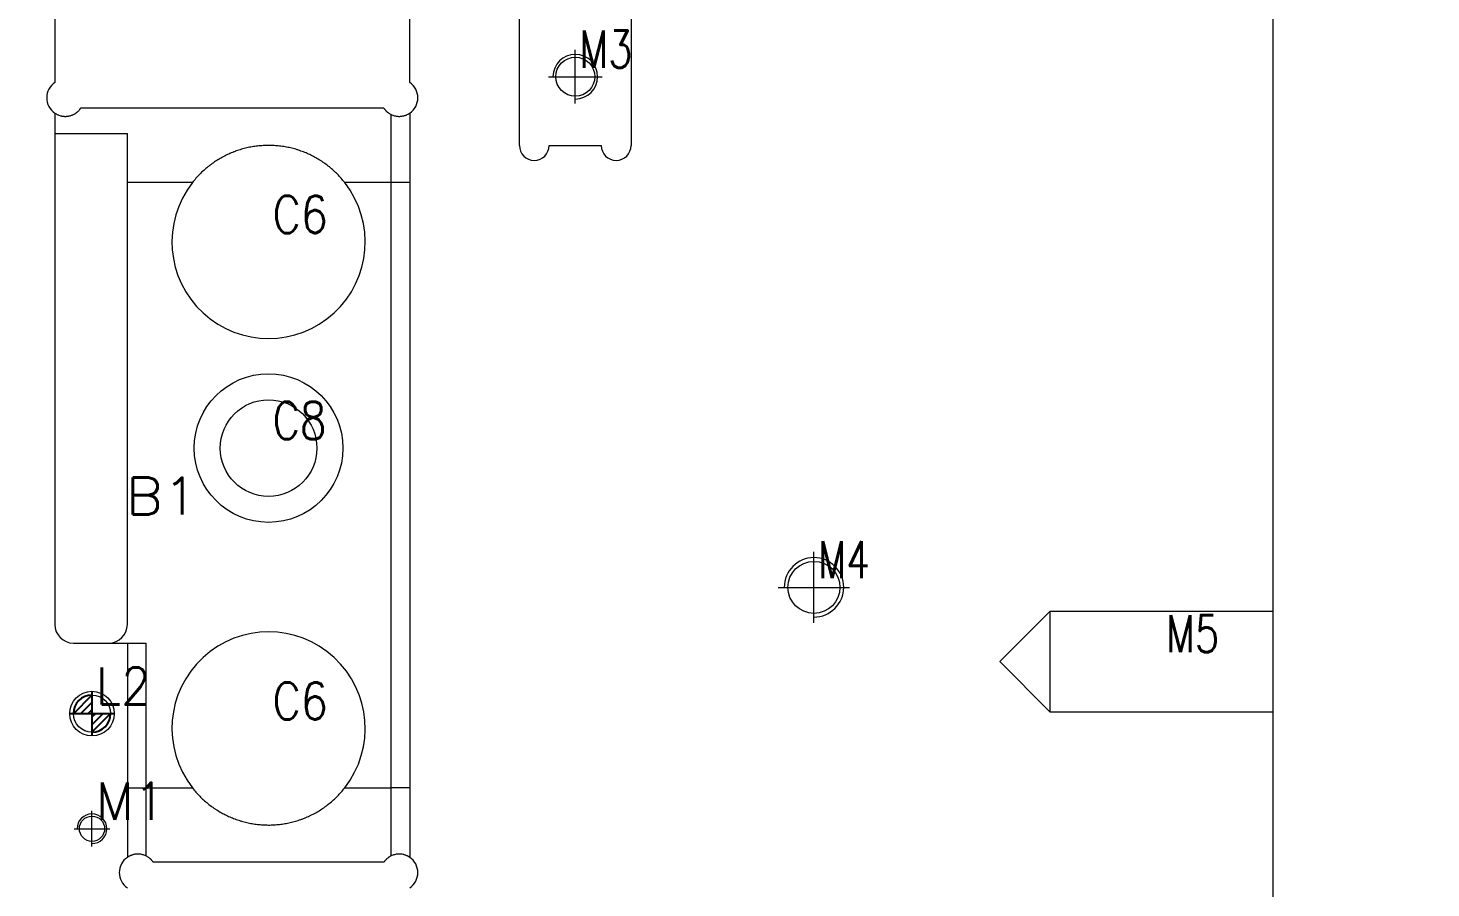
# Model space of a CAD drawing. Header units: millimetres. Extents: x 10479 to 12900, y 31305 to 32703.
# Drawn here: x 11591.2 to 11968.7, y 31720 to 31951.6 of the extents above; entities that cross this region are included whole.
import ezdxf

# ---------------------------------------------------------------- set-up
doc = ezdxf.new("R2010")
doc.units = ezdxf.units.MM
doc.linetypes.add('CENTER', pattern=[0])
doc.linetypes.add('DASHED', pattern=[0])
for name, color, linetype in [('dim', 4, 'Continuous'), ('LP', 7, 'Continuous'), ('LP_O', 40, 'Continuous')]:
    doc.layers.add(name, color=color, linetype=linetype)
doc.styles.add('_PUG_ERP', font='txt')
doc.styles.add('chinesef_fs', font='txt.shx', dxfattribs={"bigfont": 'gbcbig.shx'})
doc.dimstyles.new('_PUG_ERP', dxfattribs={"dimtxt": 8, "dimasz": 1.5, "dimexe": 0.5, "dimexo": 0.5, "dimgap": 0.5, "dimtad": 1, "dimtxsty": '_PUG_ERP', "dimblk": 'CLOSEDBLANK', "dimcen": 0, "dimclrd": 4, "dimclre": 4, "dimclrt": 3, "dimazin": 3, "dimtfac": 1, "dimtmove": 0, "dimatfit": 3, "dimldrblk": 'CLOSEDBLANK', "dimlwd": 9, "dimlwe": 9})

# ---------------------------------------------------------------- blocks, each defined once
blk = doc.blocks.new('*D735')
at = {"layer": 'Defpoints', "color": 0}
for p in [(11926.17, 32556), (11941.17, 32556), (10526.17, 31506)]:
    blk.add_point(p, dxfattribs=at)
at = {"layer": 'dim', "color": 4, "lineweight": 9}
blk.add_line((11926.67, 32556), (11968.72, 32556), dxfattribs=at)
at = {"layer": 'dim', "color": 3, "lineweight": 13, "insert": (11955.19, 32560.5), "char_height": 8, "attachment_point": 5, "style": '_PUG_ERP'}
blk.add_mtext('1050', dxfattribs=at)
blk = doc.blocks.new('_ClosedBlank')
blk = doc.blocks.new('*D738')
at = {"layer": 'Defpoints', "color": 0}
for p in [(11926.17, 32571), (11926.17, 32556), (10526.17, 31506)]:
    blk.add_point(p, dxfattribs=at)
at = {"layer": 'dim', "color": 4, "lineweight": 9}
blk.add_line((11926.17, 32556.5), (11926.17, 32598.55), dxfattribs=at)
at = {"layer": 'dim', "color": 3, "lineweight": 13, "insert": (11921.67, 32585.02), "char_height": 8, "attachment_point": 5, "rotation": 90, "style": '_PUG_ERP'}
blk.add_mtext('1400', dxfattribs=at)
blk = doc.blocks.new('pg_hx_L0')
at = {"color": 230}
for p, q in [((-0.5, -0.003), (0, 0.497)), ((0, 0.6), (0, -0.6)), ((-0.6, 0), (0.6, 0)), ((-0.3, 0), (0, 0.3)), ((-0.1, 0), (0, 0.1)), ((0.5, 0.003), (0, -0.497)), ((0.1, 0), (0, -0.1)), ((0.3, 0), (0, -0.3))]:
    blk.add_line(p, q, dxfattribs=at)
for start, end in [(90, 180), (270, 0)]:
    blk.add_arc((0, 0), 0.5, start, end, dxfattribs=at)
blk = doc.blocks.new('pg_hx_LLL0')
blk.add_blockref('pg_hx_L0', (0, 0))

msp = doc.modelspace()

# ---------------------------------------------------------------- linework, layer by layer
at = {"layer": 'LP', "color": 135, "linetype": 'Continuous', "lineweight": 18}
msp.add_line((11926.169, 32346), (11926.169, 31716), dxfattribs=at)
at = {"layer": 'LP', "color": 2, "linetype": 'Continuous', "lineweight": 18}
for p, q in [((11723.399, 31919.98), (11723.399, 32142.02)), ((11753.439, 32142.02), (11753.439, 31919.98)), ((11731.399, 31919.98), (11745.439, 31919.98))]:
    msp.add_line(p, q, dxfattribs=at)
at = {"layer": 'LP', "color": 31, "linetype": 'Continuous', "lineweight": 18}
for p, q in [((11598.369, 32125.048), (11598.369, 31936.952)), ((11693.889, 31936.952), (11693.889, 32125.048)), ((11686.938, 31930), (11605.321, 31930)), ((11598.369, 31928.705), (11598.369, 31791)), ((11688.889, 31910), (11688.889, 31928.325)), ((11693.889, 31928.705), (11693.889, 31728.295)), ((11598.369, 31923.229), (11617.889, 31923.229)), ((11617.889, 31910), (11617.889, 31923.229)), ((11617.889, 31791), (11617.889, 31910)), ((11693.889, 31910), (11688.889, 31910)), ((11603.369, 31786), (11617.889, 31786)), ((11617.889, 31786), (11622.889, 31786)), ((11617.889, 31786), (11617.889, 31728.295)), ((11617.889, 31747), (11622.889, 31747)), ((11622.889, 31747), (11622.889, 31728.675)), ((11688.889, 31728.675), (11688.889, 31747)), ((11693.889, 31747), (11688.889, 31747)), ((11686.938, 31727), (11624.841, 31727))]:
    msp.add_line(p, q, dxfattribs=at)
at = {"layer": 'LP', "color": 155, "linetype": 'Continuous', "lineweight": 18}
for p, q in [((11635.395, 31910), (11617.889, 31910)), ((11688.889, 31910), (11676.383, 31910)), ((11688.889, 31747), (11688.889, 31910)), ((11622.889, 31786), (11622.889, 31747)), ((11622.889, 31747), (11635.395, 31747)), ((11676.383, 31747), (11688.889, 31747))]:
    msp.add_line(p, q, dxfattribs=at)
at = {"layer": 'LP', "color": 5, "linetype": 'DASHED', "lineweight": 13, "ltscale": 1.505081}
for p, q in [((11866.169, 31794.503), (11852.666, 31781)), ((11926.169, 31794.503), (11866.169, 31794.503)), ((11866.169, 31794.503), (11866.169, 31781)), ((11852.666, 31781), (11866.169, 31767.497)), ((11866.169, 31781), (11866.169, 31767.497)), ((11866.169, 31767.497), (11926.169, 31767.497))]:
    msp.add_line(p, q, dxfattribs=at)
at = {"layer": 'LP', "color": 42, "linetype": 'Continuous', "lineweight": 18}
for centre, radius in [((11738.439, 31938.5), 5.253), ((11655.889, 31838.5), 13), ((11608.369, 31736), 3.403)]:
    msp.add_circle(centre, radius, dxfattribs=at)
at = {"layer": 'LP', "color": 30, "linetype": 'DASHED', "lineweight": 13, "ltscale": 1.505081}
for centre, radius in [((11655.889, 31838.5), 20), ((11802.669, 31801), 7.003), ((11608.369, 31767), 6)]:
    msp.add_circle(centre, radius, dxfattribs=at)
at = {"layer": 'LP', "color": 42, "linetype": 'Continuous', "lineweight": 13}
for centre, radius in [((11738.439, 31938.5), 6), ((11608.369, 31736), 4)]:
    msp.add_arc(centre, radius, 270, 180, dxfattribs=at)
at = {"layer": 'LP', "color": 31, "linetype": 'Continuous', "lineweight": 18}
for centre, radius, start, end in [((11601.198, 31932.828), 5, 124.4499, 235.5501), ((11691.061, 31932.828), 5, 304.4499, 55.5501), ((11655.889, 31894), 26, 142.02013, 37.97987), ((11603.369, 31791), 5, 180, 270), ((11612.889, 31791), 5, 270, 0), ((11655.889, 31763), 26, 322.02013, 217.97987), ((11620.718, 31724.172), 5, 124.4499, 235.5501), ((11691.061, 31724.172), 5, 304.4499, 55.5501)]:
    msp.add_arc(centre, radius, start, end, dxfattribs=at)
at = {"layer": 'LP', "color": 2, "linetype": 'Continuous', "lineweight": 18}
for centre, end in [((11727.399, 31919.98), 0), ((11749.439, 31919.98), 360)]:
    msp.add_arc(centre, 4, 180, end, dxfattribs=at)
at = {"layer": 'LP', "color": 30, "linetype": 'DASHED', "lineweight": 13, "ltscale": 1.505081}
msp.add_arc((11802.669, 31801), 8, 270, 180, dxfattribs=at)
at = {"layer": 'LP', "color": 31, "linetype": 'Continuous', "lineweight": 18}
for points, knots in [([(11598.369, 31928.705), (11598.441, 31928.656), (11598.517, 31928.606), (11598.68, 31928.507), (11598.766, 31928.458), (11598.951, 31928.36), (11599.05, 31928.312), (11599.261, 31928.217), (11599.373, 31928.172), (11599.608, 31928.086), (11599.733, 31928.046), (11599.898, 31928), (11599.931, 31927.991), (11599.999, 31927.974), (11600.034, 31927.966), (11600.138, 31927.941), (11600.209, 31927.927), (11600.424, 31927.886), (11600.573, 31927.865), (11600.765, 31927.847), (11600.804, 31927.844), (11600.882, 31927.838), (11600.92, 31927.836), (11601.037, 31927.83), (11601.192, 31927.827), (11601.347, 31927.83), (11601.464, 31927.835), (11601.503, 31927.838), (11601.58, 31927.843), (11601.619, 31927.846), (11601.812, 31927.864), (11601.961, 31927.885), (11602.177, 31927.925), (11602.248, 31927.94), (11602.353, 31927.964), (11602.388, 31927.972), (11602.456, 31927.989), (11602.489, 31927.998), (11602.654, 31928.043), (11602.779, 31928.083), (11602.956, 31928.147), (11603.013, 31928.169), (11603.098, 31928.203), (11603.125, 31928.215), (11603.18, 31928.238), (11603.207, 31928.25), (11603.339, 31928.309), (11603.437, 31928.357), (11603.622, 31928.454), (11603.709, 31928.504), (11603.871, 31928.602), (11603.948, 31928.652), (11604.037, 31928.713), (11604.055, 31928.725), (11604.09, 31928.75), (11604.107, 31928.762), (11604.157, 31928.798), (11604.19, 31928.823), (11604.284, 31928.894), (11604.342, 31928.941), (11604.452, 31929.032), (11604.503, 31929.076), (11604.598, 31929.162), (11604.642, 31929.204), (11604.767, 31929.325), (11604.839, 31929.401), (11604.918, 31929.488), (11604.933, 31929.505), (11604.962, 31929.538), (11604.977, 31929.554), (11605.017, 31929.602), (11605.042, 31929.632), (11605.111, 31929.716), (11605.15, 31929.765), (11605.214, 31929.85), (11605.24, 31929.886), (11605.281, 31929.943), (11605.296, 31929.964), (11605.316, 31929.993), (11605.321, 31930), (11605.321, 31930)], [0, 0, 0, 0, 0.0312508, 0.0312508, 0.0625016, 0.0625016, 0.0937524, 0.0937524, 0.1250032, 0.1250032, 0.156254, 0.156254, 0.1640667, 0.1640667, 0.1718794, 0.1718794, 0.1875048, 0.1875048, 0.2187556, 0.2187556, 0.2265683, 0.2265683, 0.234381, 0.234381, 0.2500064, 0.2656318, 0.2656318, 0.2734445, 0.2734445, 0.2812572, 0.2812572, 0.312508, 0.312508, 0.3281334, 0.3281334, 0.3359461, 0.3359461, 0.3437588, 0.3437588, 0.3750096, 0.3750096, 0.390635, 0.390635, 0.3984477, 0.3984477, 0.4062604, 0.4062604, 0.4375112, 0.4375112, 0.468762, 0.468762, 0.5000128, 0.5000128, 0.5078255, 0.5078255, 0.5156382, 0.5156382, 0.5312636, 0.5312636, 0.5625144, 0.5625144, 0.5937652, 0.5937652, 0.625016, 0.625016, 0.6875176, 0.6875176, 0.703143, 0.703143, 0.7187684, 0.7187684, 0.7500192, 0.7500192, 0.8125209, 0.8125209, 0.8750225, 0.8750225, 0.9375241, 0.9375241, 1, 1, 1, 1]), ([(11686.938, 31930), (11686.938, 31930), (11686.944, 31929.99), (11686.971, 31929.952), (11686.991, 31929.923), (11687.047, 31929.847), (11687.082, 31929.799), (11687.171, 31929.686), (11687.224, 31929.621), (11687.322, 31929.509), (11687.357, 31929.469), (11687.415, 31929.406), (11687.436, 31929.385), (11687.478, 31929.341), (11687.5, 31929.318), (11687.569, 31929.249), (11687.619, 31929.201), (11687.726, 31929.102), (11687.784, 31929.051), (11687.879, 31928.971), (11687.912, 31928.944), (11687.98, 31928.89), (11688.016, 31928.862), (11688.126, 31928.779), (11688.205, 31928.723), (11688.376, 31928.609), (11688.468, 31928.552), (11688.666, 31928.438), (11688.773, 31928.381), (11688.889, 31928.325)], [0, 0, 0, 0, 0.125, 0.125, 0.25, 0.25, 0.375, 0.375, 0.5, 0.5, 0.5625, 0.5625, 0.59375, 0.59375, 0.625, 0.625, 0.6875, 0.6875, 0.75, 0.75, 0.78125, 0.78125, 0.8125, 0.8125, 0.875, 0.875, 0.9375, 0.9375, 1, 1, 1, 1]), ([(11688.889, 31928.325), (11689.029, 31928.257), (11689.174, 31928.195), (11689.472, 31928.085), (11689.624, 31928.037), (11689.933, 31927.955), (11690.246, 31927.887), (11690.564, 31927.851), (11690.801, 31927.835), (11690.88, 31927.831), (11690.998, 31927.829), (11691.037, 31927.828), (11691.115, 31927.829), (11691.154, 31927.829), (11691.348, 31927.834), (11691.499, 31927.846), (11691.791, 31927.88), (11691.932, 31927.903), (11692.203, 31927.959), (11692.332, 31927.991), (11692.577, 31928.062), (11692.693, 31928.101), (11692.856, 31928.162), (11692.909, 31928.182), (11692.985, 31928.213), (11693.009, 31928.224), (11693.058, 31928.245), (11693.082, 31928.255), (11693.198, 31928.307), (11693.281, 31928.348), (11693.431, 31928.425), (11693.497, 31928.462), (11693.613, 31928.528), (11693.663, 31928.559), (11693.747, 31928.611), (11693.782, 31928.634), (11693.816, 31928.656), (11693.822, 31928.66), (11693.834, 31928.668), (11693.851, 31928.679), (11693.863, 31928.688), (11693.883, 31928.701), (11693.889, 31928.705), (11693.889, 31928.705)], [0, 0, 0, 0, 0.062513, 0.062513, 0.125026, 0.125026, 0.187539, 0.250052, 0.250052, 0.2813085, 0.2813085, 0.2969367, 0.2969367, 0.312565, 0.312565, 0.375078, 0.375078, 0.437591, 0.437591, 0.500104, 0.500104, 0.562617, 0.562617, 0.5938735, 0.5938735, 0.6095017, 0.6095017, 0.62513, 0.62513, 0.687643, 0.687643, 0.750156, 0.750156, 0.812669, 0.812669, 0.875182, 0.875182, 0.8908102, 0.8908102, 0.9064384, 0.9376949, 0.9376949, 1, 1, 1, 1]), ([(11676.383, 31910), (11676.075, 31910.395), (11675.757, 31910.778), (11675.104, 31911.523), (11674.768, 31911.884), (11674.078, 31912.585), (11673.724, 31912.925), (11672.999, 31913.583), (11672.627, 31913.902), (11671.865, 31914.519), (11671.475, 31914.816), (11670.976, 31915.175), (11670.876, 31915.247), (11670.674, 31915.388), (11670.572, 31915.458), (11670.266, 31915.665), (11670.06, 31915.8), (11669.439, 31916.195), (11669.019, 31916.446), (11668.168, 31916.923), (11667.737, 31917.149), (11666.862, 31917.576), (11666.419, 31917.777), (11665.52, 31918.156), (11665.064, 31918.332), (11664.37, 31918.579), (11664.021, 31918.698), (11663.668, 31918.809), (11663.432, 31918.882), (11663.314, 31918.918), (11662.721, 31919.091), (11662.244, 31919.216), (11661.288, 31919.438), (11660.327, 31919.633), (11659.358, 31919.772), (11658.384, 31919.885), (11657.895, 31919.927), (11656.913, 31919.984), (11656.42, 31919.999), (11655.677, 31920), (11655.304, 31919.996), (11654.868, 31919.98), (11654.681, 31919.972), (11654.556, 31919.966), (11654.494, 31919.963), (11653.932, 31919.931), (11653.437, 31919.889), (11652.453, 31919.777), (11651.965, 31919.707), (11650.996, 31919.54), (11650.033, 31919.346), (11648.61, 31918.975), (11647.675, 31918.673), (11647.094, 31918.468), (11646.978, 31918.426), (11646.747, 31918.34), (11646.401, 31918.209), (11646.059, 31918.071), (11645.381, 31917.787), (11644.936, 31917.585), (11644.059, 31917.158), (11643.628, 31916.933), (11642.778, 31916.457), (11642.359, 31916.208), (11641.535, 31915.684), (11641.129, 31915.41), (11640.53, 31914.98), (11640.332, 31914.834), (11640.087, 31914.647), (11640.038, 31914.609), (11639.94, 31914.533), (11639.891, 31914.495), (11639.745, 31914.381), (11639.261, 31913.996), (11638.793, 31913.595), (11638.062, 31912.932), (11637.706, 31912.591), (11637.013, 31911.887), (11636.676, 31911.525), (11636.021, 31910.778), (11635.703, 31910.395), (11635.395, 31910)], [0, 0, 0, 0, 0.03125, 0.03125, 0.0625, 0.0625, 0.09375, 0.09375, 0.125, 0.125, 0.15625, 0.15625, 0.1640625, 0.1640625, 0.171875, 0.171875, 0.1875, 0.1875, 0.21875, 0.21875, 0.25, 0.25, 0.28125, 0.28125, 0.3125, 0.3125, 0.328125, 0.3359375, 0.3359375, 0.34375, 0.34375, 0.375, 0.375, 0.40625, 0.4375, 0.4375, 0.46875, 0.46875, 0.5, 0.5, 0.515625, 0.5234375, 0.5273438, 0.5273438, 0.53125, 0.53125, 0.5625, 0.5625, 0.59375, 0.59375, 0.625, 0.65625, 0.6875, 0.6875, 0.6953125, 0.6953125, 0.703125, 0.71875, 0.71875, 0.75, 0.75, 0.78125, 0.78125, 0.8125, 0.8125, 0.84375, 0.84375, 0.859375, 0.859375, 0.8632813, 0.8632813, 0.8671875, 0.8671875, 0.875, 0.90625, 0.90625, 0.9375, 0.9375, 0.96875, 0.96875, 1, 1, 1, 1]), ([(11635.395, 31747), (11635.704, 31746.605), (11636.021, 31746.222), (11636.675, 31745.477), (11637.011, 31745.116), (11637.7, 31744.415), (11638.054, 31744.075), (11638.78, 31743.417), (11639.151, 31743.098), (11639.913, 31742.481), (11640.303, 31742.184), (11640.802, 31741.825), (11640.903, 31741.753), (11641.105, 31741.612), (11641.206, 31741.542), (11641.512, 31741.335), (11641.718, 31741.2), (11642.339, 31740.805), (11642.759, 31740.554), (11643.61, 31740.077), (11644.041, 31739.851), (11644.916, 31739.424), (11645.36, 31739.223), (11646.259, 31738.844), (11646.714, 31738.668), (11647.408, 31738.421), (11647.757, 31738.302), (11648.11, 31738.191), (11648.346, 31738.118), (11648.465, 31738.082), (11649.057, 31737.909), (11649.534, 31737.784), (11650.491, 31737.562), (11651.451, 31737.367), (11652.421, 31737.228), (11653.394, 31737.115), (11653.883, 31737.073), (11654.865, 31737.016), (11655.358, 31737.001), (11656.102, 31737), (11656.474, 31737.004), (11656.91, 31737.02), (11657.097, 31737.028), (11657.222, 31737.034), (11657.284, 31737.037), (11657.846, 31737.069), (11658.342, 31737.111), (11659.325, 31737.223), (11659.813, 31737.293), (11660.782, 31737.46), (11661.745, 31737.654), (11663.168, 31738.025), (11664.103, 31738.327), (11664.684, 31738.532), (11664.8, 31738.574), (11665.032, 31738.66), (11665.377, 31738.791), (11665.719, 31738.929), (11666.397, 31739.213), (11666.842, 31739.415), (11667.719, 31739.842), (11668.15, 31740.067), (11669, 31740.543), (11669.419, 31740.792), (11670.243, 31741.316), (11670.649, 31741.59), (11671.248, 31742.02), (11671.446, 31742.166), (11671.692, 31742.353), (11671.741, 31742.391), (11671.838, 31742.467), (11671.887, 31742.505), (11672.033, 31742.619), (11672.517, 31743.004), (11672.986, 31743.405), (11673.716, 31744.068), (11674.072, 31744.409), (11674.765, 31745.113), (11675.102, 31745.475), (11675.757, 31746.222), (11676.075, 31746.605), (11676.383, 31747)], [0, 0, 0, 0, 0.03125, 0.03125, 0.0625, 0.0625, 0.09375, 0.09375, 0.125, 0.125, 0.15625, 0.15625, 0.1640625, 0.1640625, 0.171875, 0.171875, 0.1875, 0.1875, 0.21875, 0.21875, 0.25, 0.25, 0.28125, 0.28125, 0.3125, 0.3125, 0.328125, 0.3359375, 0.3359375, 0.34375, 0.34375, 0.375, 0.375, 0.40625, 0.4375, 0.4375, 0.46875, 0.46875, 0.5, 0.5, 0.515625, 0.5234375, 0.5273438, 0.5273438, 0.53125, 0.53125, 0.5625, 0.5625, 0.59375, 0.59375, 0.625, 0.65625, 0.6875, 0.6875, 0.6953125, 0.6953125, 0.703125, 0.71875, 0.71875, 0.75, 0.75, 0.78125, 0.78125, 0.8125, 0.8125, 0.84375, 0.84375, 0.859375, 0.859375, 0.8632813, 0.8632813, 0.8671875, 0.8671875, 0.875, 0.90625, 0.90625, 0.9375, 0.9375, 0.96875, 0.96875, 1, 1, 1, 1]), ([(11622.889, 31728.675), (11622.749, 31728.743), (11622.604, 31728.805), (11622.307, 31728.915), (11622.154, 31728.963), (11621.845, 31729.045), (11621.532, 31729.113), (11621.215, 31729.149), (11620.977, 31729.165), (11620.898, 31729.169), (11620.781, 31729.171), (11620.741, 31729.172), (11620.663, 31729.171), (11620.624, 31729.171), (11620.43, 31729.166), (11620.279, 31729.154), (11619.987, 31729.12), (11619.846, 31729.097), (11619.575, 31729.041), (11619.446, 31729.009), (11619.201, 31728.938), (11619.085, 31728.899), (11618.922, 31728.838), (11618.87, 31728.818), (11618.794, 31728.787), (11618.769, 31728.776), (11618.72, 31728.755), (11618.697, 31728.745), (11618.581, 31728.693), (11618.497, 31728.652), (11618.348, 31728.575), (11618.281, 31728.538), (11618.165, 31728.472), (11618.116, 31728.441), (11618.031, 31728.389), (11617.997, 31728.366), (11617.962, 31728.344), (11617.956, 31728.34), (11617.944, 31728.332), (11617.928, 31728.321), (11617.915, 31728.312), (11617.896, 31728.299), (11617.889, 31728.295), (11617.889, 31728.295)], [0, 0, 0, 0, 0.062513, 0.062513, 0.1250259, 0.1250259, 0.1875389, 0.2500519, 0.2500519, 0.2813084, 0.2813084, 0.2969366, 0.2969366, 0.3125649, 0.3125649, 0.3750778, 0.3750778, 0.4375908, 0.4375908, 0.5001038, 0.5001038, 0.5626168, 0.5626168, 0.5938733, 0.5938733, 0.6095015, 0.6095015, 0.6251297, 0.6251297, 0.6876427, 0.6876427, 0.7501557, 0.7501557, 0.8126687, 0.8126687, 0.8751816, 0.8751816, 0.8908099, 0.8908099, 0.9064381, 0.9376946, 0.9376946, 1, 1, 1, 1]), ([(11624.841, 31727), (11624.841, 31727), (11624.834, 31727.01), (11624.807, 31727.048), (11624.787, 31727.077), (11624.732, 31727.153), (11624.696, 31727.201), (11624.608, 31727.314), (11624.554, 31727.379), (11624.457, 31727.491), (11624.421, 31727.531), (11624.363, 31727.594), (11624.343, 31727.615), (11624.3, 31727.659), (11624.278, 31727.682), (11624.209, 31727.751), (11624.16, 31727.799), (11624.052, 31727.898), (11623.994, 31727.949), (11623.899, 31728.029), (11623.866, 31728.056), (11623.798, 31728.11), (11623.763, 31728.138), (11623.652, 31728.221), (11623.573, 31728.277), (11623.402, 31728.391), (11623.31, 31728.448), (11623.112, 31728.562), (11623.005, 31728.619), (11622.889, 31728.675)], [0, 0, 0, 0, 0.125, 0.125, 0.25, 0.25, 0.375, 0.375, 0.5, 0.5, 0.5625, 0.5625, 0.59375, 0.59375, 0.625, 0.625, 0.6875, 0.6875, 0.75, 0.75, 0.78125, 0.78125, 0.8125, 0.8125, 0.875, 0.875, 0.9375, 0.9375, 1, 1, 1, 1]), ([(11688.889, 31728.675), (11688.774, 31728.62), (11688.667, 31728.563), (11688.469, 31728.449), (11688.377, 31728.392), (11688.248, 31728.306), (11688.207, 31728.277), (11688.127, 31728.221), (11688.089, 31728.193), (11687.978, 31728.109), (11687.911, 31728.055), (11687.785, 31727.95), (11687.728, 31727.899), (11687.621, 31727.801), (11687.571, 31727.753), (11687.48, 31727.662), (11687.438, 31727.618), (11687.379, 31727.555), (11687.361, 31727.535), (11687.325, 31727.495), (11687.308, 31727.476), (11687.226, 31727.381), (11687.172, 31727.315), (11687.082, 31727.201), (11687.047, 31727.154), (11686.991, 31727.077), (11686.971, 31727.048), (11686.944, 31727.01), (11686.938, 31727), (11686.938, 31727)], [0, 0, 0, 0, 0.062532, 0.062532, 0.125064, 0.125064, 0.15633, 0.15633, 0.187596, 0.187596, 0.2501281, 0.2501281, 0.3126601, 0.3126601, 0.3751921, 0.3751921, 0.4377241, 0.4377241, 0.4689901, 0.4689901, 0.5002561, 0.5002561, 0.6253201, 0.6253201, 0.7503842, 0.7503842, 0.8754482, 0.8754482, 1, 1, 1, 1]), ([(11693.889, 31728.295), (11693.889, 31728.295), (11693.883, 31728.299), (11693.857, 31728.317), (11693.837, 31728.33), (11693.784, 31728.365), (11693.75, 31728.387), (11693.687, 31728.427), (11693.664, 31728.441), (11693.626, 31728.463), (11693.613, 31728.471), (11693.586, 31728.487), (11693.571, 31728.496), (11693.498, 31728.538), (11693.431, 31728.575), (11693.282, 31728.652), (11693.199, 31728.692), (11693.017, 31728.774), (11692.917, 31728.815), (11692.702, 31728.896), (11692.586, 31728.935), (11692.432, 31728.98), (11692.4, 31728.989), (11692.337, 31729.006), (11692.24, 31729.031), (11692.14, 31729.054), (11691.935, 31729.096), (11691.793, 31729.12), (11691.501, 31729.154), (11691.351, 31729.166), (11691.043, 31729.174), (11690.887, 31729.171), (11690.649, 31729.155), (11690.569, 31729.148), (11690.409, 31729.13), (11690.33, 31729.118), (11690.092, 31729.079), (11689.934, 31729.046), (11689.624, 31728.963), (11689.472, 31728.915), (11689.174, 31728.805), (11689.029, 31728.743), (11688.889, 31728.675)], [0, 0, 0, 0, 0.0625, 0.0625, 0.125, 0.125, 0.1875, 0.1875, 0.21875, 0.21875, 0.234375, 0.234375, 0.25, 0.25, 0.3125, 0.3125, 0.375, 0.375, 0.4375, 0.4375, 0.5, 0.5, 0.515625, 0.515625, 0.53125, 0.5625, 0.5625, 0.625, 0.625, 0.6875, 0.6875, 0.75, 0.75, 0.78125, 0.78125, 0.8125, 0.8125, 0.875, 0.875, 0.9375, 0.9375, 1, 1, 1, 1])]:
    msp.add_open_spline(points, degree=3, knots=knots, dxfattribs=at)
at = {"layer": 'LP_O', "linetype": 'CENTER', "lineweight": 13, "ltscale": 1.505081}
for p, q in [((11738.439, 31931.3), (11738.439, 31945.7)), ((11731.239, 31938.5), (11745.639, 31938.5)), ((11802.669, 31791.4), (11802.669, 31810.6)), ((11793.069, 31801), (11812.269, 31801)), ((11608.369, 31731.2), (11608.369, 31740.8)), ((11603.569, 31736), (11613.169, 31736))]:
    msp.add_line(p, q, dxfattribs=at)
at = {"layer": 'LP_O', "linetype": 'Continuous', "lineweight": 18}
msp.add_circle((11608.369, 31767), 5, dxfattribs=at)

# ---------------------------------------------------------------- block references
at = {"layer": 'LP', "lineweight": 13, "ltscale": 1.505081, "xscale": 10, "yscale": 10, "zscale": 10}
msp.add_blockref('pg_hx_LLL0', (11608.369, 31767), dxfattribs=at)

# ---------------------------------------------------------------- texts
at = {"layer": 'dim', "color": 4, "lineweight": 13, "style": 'chinesef_fs'}
for s, width, p in [('M3', 0.7599, (11739.491, 31940.923)), ('C6', 0.8493, (11656.927, 31896.416)), ('C8', 0.825, (11656.927, 31840.916)), ('B1', 1.1106, (11617.435, 31820.573)), ('M4', 0.7404, (11803.761, 31803.443)), ('M5', 0.7599, (11897.401, 31783.513)), ('L2', 0.9315, (11609.421, 31769.423)), ('C6', 0.8493, (11656.927, 31765.416)), ('M1', 0.9957, (11609.381, 31738.403))]:
    msp.add_text(s, height=10, dxfattribs=dict(at, width=width)).set_placement(p)

# ---------------------------------------------------------------- dimensions: what is measured, and where the dimension line sits
at = {"layer": 'dim', "lineweight": 13}
for offset, dtype, picture, middle in [((0, 15), 1, '*D738', (11921.669, 32585.024)), ((15, 0), 0, '*D735', (11955.193, 32560.5))]:
    dim = msp.add_ordinate_dim(feature_location=(11926.169, 32556), offset=offset, dtype=dtype, origin=(10526.169, 31506), dimstyle='_PUG_ERP', dxfattribs=at)
    dim.commit()
    dim.dimension.update_dxf_attribs({"geometry": picture, "text_midpoint": middle})

doc.saveas('drawing.dxf')
